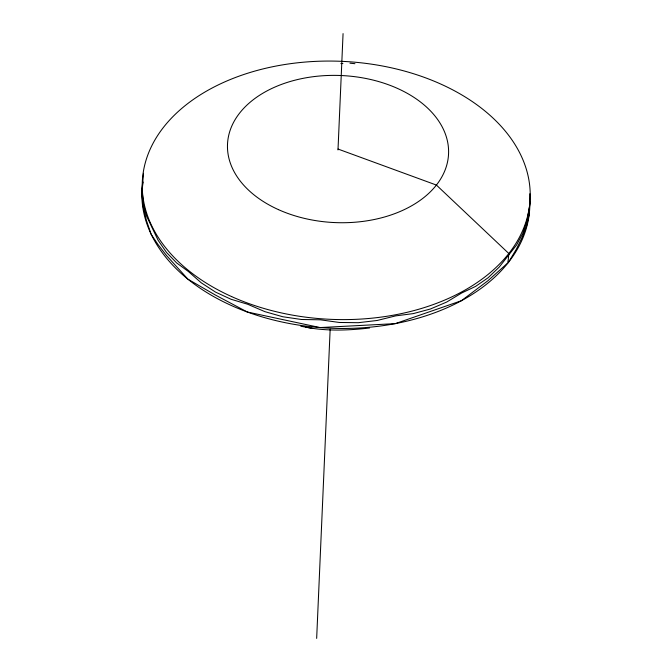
<?xml version="1.0" encoding="UTF-8"?>
<svg xmlns="http://www.w3.org/2000/svg" width="672" height="672" viewBox="0 0 672 672"><rect width="100%" height="100%" fill="white"/><g stroke="black" fill="none" stroke-linecap="round" stroke-linejoin="round"><path stroke-width="1.01" d="M316.663 638.4L330.162 329.188M337.991 149.948L343.064 33.6M529.897 199.912L529.166 214.418L526.798 225.086L522.497 236.712L516.373 249.178L508.435 262.382L487.956 280.703L461.395 300.72L395.262 323.644L320.057 327.566L247.271 311.993L215.426 295.05L187.984 279.224L166.412 255.419L157.962 244.457L151.141 234.293L146.311 220.072L143.237 206.884L141.935 194.796L142.867 181.944M529.771 201.709L529.511 206.657L526.982 220.945L522.631 233.789L516.55 245.036L499.187 267.137L488.09 277.78L475.574 286.406L461.74 292.958L446.578 302.098L430.366 309.011L413.33 313.597L395.606 315.89L377.135 320.477L358.336 322.694L339.343 322.468L320.393 319.813L301.434 319.486L282.862 316.764L264.877 311.648L247.615 304.231L231.042 299.267L215.552 292.118L201.256 282.811L188.32 271.463L176.618 262.912L166.547 252.487L158.138 240.316L146.496 215.93L143.371 203.96L142.12 190.655L143.489 173.3M529.872 199.727L529.864 193.754M369.541 328.003C348.331 330.439 326.718 331.321 305.659 327.163M340.897 63.588L342.905 63.496M349.944 63.176L354.925 63.689M300.812 326.256L312.245 328.306M338.024 149.05L436.405 185.06L508.822 253.512L508.217 260.425A7.3 4.922 38.1 0 1 507.721 261.442M529.796 201.499A194.09 129.116 2.5 0 1 328.238 328.104A194.09 129.116 2.5 0 1 142.766 181.978M278.426 209.622A110.628 73.592 2.5 0 0 448.484 155.106A110.628 73.592 2.5 0 0 287.171 82.438A110.628 73.592 2.5 0 0 278.426 209.622M231.655 296.604A194.099 129.116 2.5 0 0 530.015 200.945A194.099 129.116 2.5 0 0 247.002 73.45A194.099 129.116 2.5 0 0 231.655 296.604"/></g></svg>
